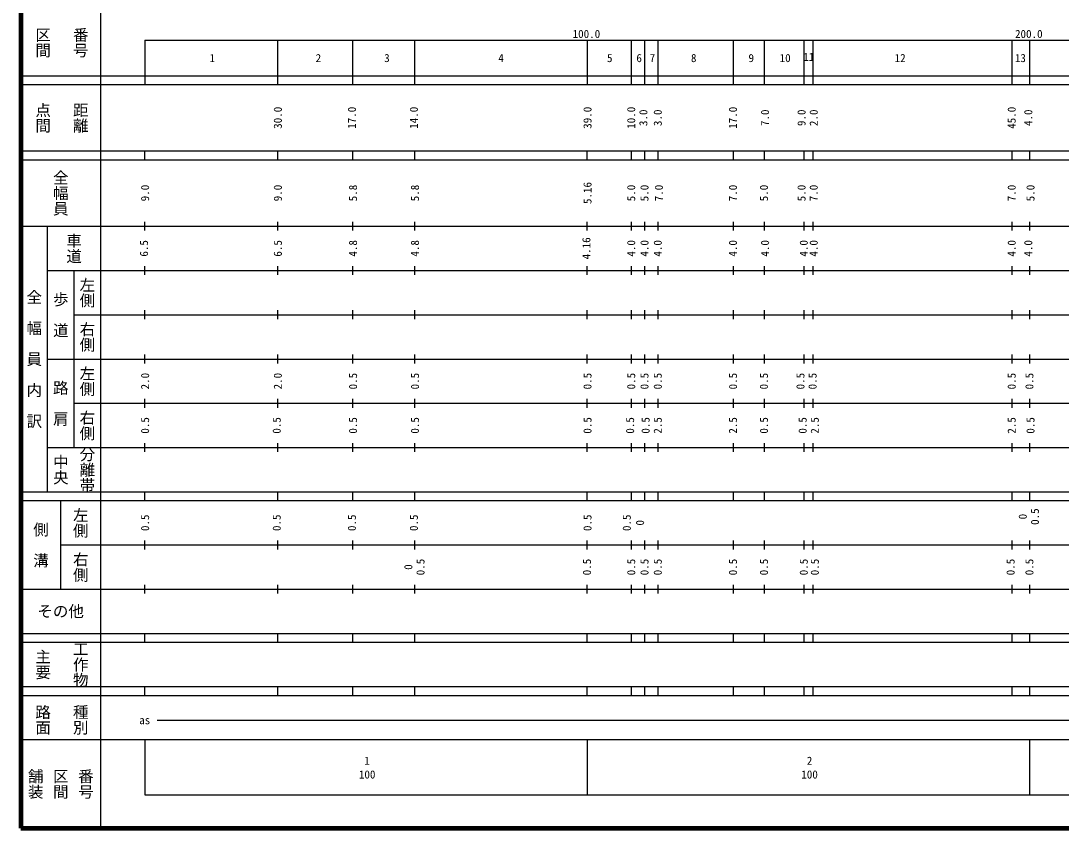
# Model space of a CAD drawing. Units: millimetres on the paper, enlarged 1000 times. Extents: x 40000 to 680000, y 20000 to 380000.
# Drawn here: x 40000 to 275164, y 20000 to 202409 of the extents above; entities that cross this region are included whole.
import ezdxf
from ezdxf.enums import TextEntityAlignment as Align

# ---------------------------------------------------------------- set-up
doc = ezdxf.new("R2010")
doc.units = ezdxf.units.MM
doc.header["$LTSCALE"] = 1000
doc.layers.add('M-TTL', color=2, linetype='Continuous', lineweight=140)
doc.layers.add('M-TTL-BAND', color=7, linetype='Continuous', lineweight=25)
doc.styles.add('@ＭＳ ゴシック', font='')
doc.styles.add('ＭＳ ゴシック', font='')
doc.styles.get('@ＭＳ ゴシック').set_extended_font_data('@MS Gothic')
doc.styles.get('ＭＳ ゴシック').set_extended_font_data('MS Gothic')

msp = doc.modelspace()

# ---------------------------------------------------------------- linework, layer by layer
at = {"layer": 'M-TTL'}
for p, q in [((40000, 380000), (40000, 20000)), ((40000, 20000), (680000, 20000))]:
    msp.add_line(p, q, dxfattribs=at)
at = {"layer": 'M-TTL-BAND'}
for p, q in [((58000, 370000), (58000, 20000)), ((68000, 198000), (579000, 198000)), ((68000, 198000), (68000, 188000)), ((98000, 198000), (98000, 188000)), ((115000, 198000), (115000, 188000)), ((129000, 198000), (129000, 188000)), ((168000, 198000), (168000, 188000)), ((178000, 198000), (178000, 188000)), ((181000, 198000), (181000, 188000)), ((184000, 198000), (184000, 188000)), ((201000, 198000), (201000, 188000)), ((208000, 198000), (208000, 188000)), ((217000, 198000), (217000, 188000)), ((219000, 198000), (219000, 188000)), ((264000, 198000), (264000, 188000)), ((268000, 198000), (268000, 188000)), ((40000, 190000), (579000, 190000)), ((40000, 188000), (579000, 188000)), ((40000, 173000), (579000, 173000)), ((68000, 171000), (68000, 173000)), ((98000, 173000), (98000, 171000)), ((115000, 173000), (115000, 171000)), ((129000, 173000), (129000, 171000)), ((168000, 171000), (168000, 173000)), ((178000, 173000), (178000, 171000)), ((181000, 173000), (181000, 171000)), ((184000, 173000), (184000, 171000)), ((201000, 173000), (201000, 171000)), ((208000, 173000), (208000, 171000)), ((217000, 173000), (217000, 171000)), ((219000, 173000), (219000, 171000)), ((264000, 173000), (264000, 171000)), ((268000, 173000), (268000, 171000)), ((40000, 171000), (579000, 171000)), ((40000, 156000), (579000, 156000)), ((46000, 96000), (46000, 156000)), ((68000, 155000), (68000, 157000)), ((98000, 157000), (98000, 155000)), ((115000, 157000), (115000, 155000)), ((129000, 157000), (129000, 155000)), ((168000, 155000), (168000, 157000)), ((178000, 157000), (178000, 155000)), ((181000, 157000), (181000, 155000)), ((184000, 157000), (184000, 155000)), ((201000, 157000), (201000, 155000)), ((208000, 157000), (208000, 155000)), ((217000, 157000), (217000, 155000)), ((219000, 157000), (219000, 155000)), ((264000, 157000), (264000, 155000)), ((268000, 157000), (268000, 155000)), ((46000, 146000), (579000, 146000)), ((52000, 146000), (52000, 106000)), ((68000, 145000), (68000, 147000)), ((98000, 147000), (98000, 145000)), ((115000, 147000), (115000, 145000)), ((129000, 147000), (129000, 145000)), ((168000, 145000), (168000, 147000)), ((178000, 147000), (178000, 145000)), ((181000, 147000), (181000, 145000)), ((184000, 147000), (184000, 145000)), ((201000, 147000), (201000, 145000)), ((208000, 147000), (208000, 145000)), ((217000, 147000), (217000, 145000)), ((219000, 147000), (219000, 145000)), ((264000, 147000), (264000, 145000)), ((268000, 147000), (268000, 145000)), ((68000, 135000), (68000, 137000)), ((98000, 137000), (98000, 135000)), ((115000, 137000), (115000, 135000)), ((129000, 137000), (129000, 135000)), ((168000, 135000), (168000, 137000)), ((178000, 137000), (178000, 135000)), ((181000, 137000), (181000, 135000)), ((184000, 137000), (184000, 135000)), ((201000, 137000), (201000, 135000)), ((208000, 137000), (208000, 135000)), ((217000, 137000), (217000, 135000)), ((219000, 137000), (219000, 135000)), ((264000, 137000), (264000, 135000)), ((268000, 137000), (268000, 135000)), ((52000, 136000), (579000, 136000)), ((68000, 125000), (68000, 127000)), ((98000, 127000), (98000, 125000)), ((115000, 127000), (115000, 125000)), ((129000, 127000), (129000, 125000)), ((168000, 125000), (168000, 127000)), ((178000, 127000), (178000, 125000)), ((181000, 127000), (181000, 125000)), ((184000, 127000), (184000, 125000)), ((201000, 127000), (201000, 125000)), ((208000, 127000), (208000, 125000)), ((217000, 127000), (217000, 125000)), ((219000, 127000), (219000, 125000)), ((264000, 127000), (264000, 125000)), ((268000, 127000), (268000, 125000)), ((46000, 126000), (579000, 126000)), ((52000, 116000), (579000, 116000)), ((68000, 115000), (68000, 117000)), ((98000, 117000), (98000, 115000)), ((115000, 117000), (115000, 115000)), ((129000, 117000), (129000, 115000)), ((168000, 115000), (168000, 117000)), ((178000, 117000), (178000, 115000)), ((181000, 117000), (181000, 115000)), ((184000, 117000), (184000, 115000)), ((201000, 117000), (201000, 115000)), ((208000, 117000), (208000, 115000)), ((217000, 117000), (217000, 115000)), ((219000, 117000), (219000, 115000)), ((264000, 117000), (264000, 115000)), ((268000, 117000), (268000, 115000)), ((46000, 106000), (579000, 106000)), ((68000, 105000), (68000, 107000)), ((98000, 107000), (98000, 105000)), ((115000, 107000), (115000, 105000)), ((129000, 107000), (129000, 105000)), ((168000, 105000), (168000, 107000)), ((178000, 107000), (178000, 105000)), ((181000, 107000), (181000, 105000)), ((184000, 107000), (184000, 105000)), ((201000, 107000), (201000, 105000)), ((208000, 107000), (208000, 105000)), ((217000, 107000), (217000, 105000)), ((219000, 107000), (219000, 105000)), ((264000, 107000), (264000, 105000)), ((268000, 107000), (268000, 105000)), ((40000, 96000), (579000, 96000)), ((68000, 94000), (68000, 96000)), ((98000, 96000), (98000, 94000)), ((115000, 96000), (115000, 94000)), ((129000, 96000), (129000, 94000)), ((168000, 94000), (168000, 96000)), ((178000, 96000), (178000, 94000)), ((181000, 96000), (181000, 94000)), ((184000, 96000), (184000, 94000)), ((201000, 96000), (201000, 94000)), ((208000, 96000), (208000, 94000)), ((217000, 96000), (217000, 94000)), ((219000, 96000), (219000, 94000)), ((264000, 96000), (264000, 94000)), ((268000, 96000), (268000, 94000)), ((40000, 94000), (579000, 94000)), ((49000, 94000), (49000, 74000)), ((68000, 83000), (68000, 85000)), ((98000, 85000), (98000, 83000)), ((115000, 85000), (115000, 83000)), ((129000, 85000), (129000, 83000)), ((168000, 83000), (168000, 85000)), ((178000, 85000), (178000, 83000)), ((181000, 85000), (181000, 83000)), ((184000, 85000), (184000, 83000)), ((201000, 85000), (201000, 83000)), ((208000, 85000), (208000, 83000)), ((217000, 85000), (217000, 83000)), ((219000, 85000), (219000, 83000)), ((264000, 85000), (264000, 83000)), ((268000, 85000), (268000, 83000)), ((49000, 84000), (579000, 84000)), ((40000, 74000), (579000, 74000)), ((68000, 73000), (68000, 75000)), ((98000, 75000), (98000, 73000)), ((115000, 75000), (115000, 73000)), ((129000, 75000), (129000, 73000)), ((168000, 73000), (168000, 75000)), ((178000, 75000), (178000, 73000)), ((181000, 75000), (181000, 73000)), ((184000, 75000), (184000, 73000)), ((201000, 75000), (201000, 73000)), ((208000, 75000), (208000, 73000)), ((217000, 75000), (217000, 73000)), ((219000, 75000), (219000, 73000)), ((264000, 75000), (264000, 73000)), ((268000, 75000), (268000, 73000)), ((40000, 64000), (579000, 64000)), ((68000, 62000), (68000, 64000)), ((98000, 64000), (98000, 62000)), ((115000, 64000), (115000, 62000)), ((129000, 64000), (129000, 62000)), ((168000, 62000), (168000, 64000)), ((178000, 64000), (178000, 62000)), ((181000, 64000), (181000, 62000)), ((184000, 64000), (184000, 62000)), ((201000, 64000), (201000, 62000)), ((208000, 64000), (208000, 62000)), ((217000, 64000), (217000, 62000)), ((219000, 64000), (219000, 62000)), ((264000, 64000), (264000, 62000)), ((268000, 64000), (268000, 62000)), ((40000, 62000), (579000, 62000)), ((40000, 52000), (579000, 52000)), ((68000, 50000), (68000, 52000)), ((98000, 52000), (98000, 50000)), ((115000, 52000), (115000, 50000)), ((129000, 52000), (129000, 50000)), ((168000, 50000), (168000, 52000)), ((178000, 52000), (178000, 50000)), ((181000, 52000), (181000, 50000)), ((184000, 52000), (184000, 50000)), ((201000, 52000), (201000, 50000)), ((208000, 52000), (208000, 50000)), ((217000, 52000), (217000, 50000)), ((219000, 52000), (219000, 50000)), ((264000, 52000), (264000, 50000)), ((268000, 52000), (268000, 50000)), ((40000, 50000), (579000, 50000)), ((70805, 44406), (565903, 44406)), ((40000, 40000), (579000, 40000)), ((68000, 40000), (68000, 27500)), ((168000, 40000), (168000, 27500)), ((268000, 40000), (268000, 27500)), ((68000, 27500), (579000, 27500))]:
    msp.add_line(p, q, dxfattribs=at)

# ---------------------------------------------------------------- texts
for s, height, rotation, style, p in [('区間', 2566, 270, '@ＭＳ ゴシック', (45000, 197500)), ('番号', 2566, 270, '@ＭＳ ゴシック', (53500, 197500)), ('点間', 2566, 270, '@ＭＳ ゴシック', (45000, 180500)), ('距離', 2566, 270, '@ＭＳ ゴシック', (53500, 180500)), ('30.0', 1833, 90, 'ＭＳ ゴシック', (98083, 180500)), ('17.0', 1833, 90, 'ＭＳ ゴシック', (114833, 180500)), ('14.0', 1833, 90, 'ＭＳ ゴシック', (128834, 180500)), ('39.0', 1833, 90, 'ＭＳ ゴシック', (168083, 180500)), ('10.0', 1833, 90, 'ＭＳ ゴシック', (177961, 180500)), ('3.0', 1833, 90, 'ＭＳ ゴシック', (180711, 180500)), ('3.0', 1833, 90, 'ＭＳ ゴシック', (183961, 180500)), ('17.0', 1833, 90, 'ＭＳ ゴシック', (200961, 180500)), ('7.0', 1833, 90, 'ＭＳ ゴシック', (208212, 180500)), ('9.0', 1833, 90, 'ＭＳ ゴシック', (216462, 180500)), ('2.0', 1833, 90, 'ＭＳ ゴシック', (219212, 180500)), ('45.0', 1833, 90, 'ＭＳ ゴシック', (263964, 180500)), ('4.0', 1833, 90, 'ＭＳ ゴシック', (267714, 180500)), ('全幅員', 2566, 270, '@ＭＳ ゴシック', (49000, 163500)), ('9.0', 1833, 90, 'ＭＳ ゴシック', (68082, 163500)), ('9.0', 1833, 90, 'ＭＳ ゴシック', (98083, 163500)), ('5.8', 1833, 90, 'ＭＳ ゴシック', (115083, 163500)), ('5.8', 1833, 90, 'ＭＳ ゴシック', (129084, 163500)), ('5.16', 1833, 90, 'ＭＳ ゴシック', (168082, 163500)), ('5.0', 1833, 90, 'ＭＳ ゴシック', (177961, 163500)), ('5.0', 1833, 90, 'ＭＳ ゴシック', (180961, 163500)), ('7.0', 1833, 90, 'ＭＳ ゴシック', (184211, 163500)), ('7.0', 1833, 90, 'ＭＳ ゴシック', (200961, 163500)), ('5.0', 1833, 90, 'ＭＳ ゴシック', (207962, 163500)), ('5.0', 1833, 90, 'ＭＳ ゴシック', (216462, 163500)), ('7.0', 1833, 90, 'ＭＳ ゴシック', (219212, 163500)), ('7.0', 1833, 90, 'ＭＳ ゴシック', (263964, 163500)), ('5.0', 1833, 90, 'ＭＳ ゴシック', (268214, 163500)), ('車道', 2566, 270, '@ＭＳ ゴシック', (52000, 151000)), ('4.16', 1833, 90, 'ＭＳ ゴシック', (167832, 151000)), ('6.5', 1833, 90, 'ＭＳ ゴシック', (67832, 151000)), ('6.5', 1833, 90, 'ＭＳ ゴシック', (98083, 151000)), ('4.8', 1833, 90, 'ＭＳ ゴシック', (115083, 151000)), ('4.8', 1833, 90, 'ＭＳ ゴシック', (129084, 151000)), ('4.0', 1833, 90, 'ＭＳ ゴシック', (177961, 151000)), ('4.0', 1833, 90, 'ＭＳ ゴシック', (180961, 151000)), ('4.0', 1833, 90, 'ＭＳ ゴシック', (183961, 151000)), ('4.0', 1833, 90, 'ＭＳ ゴシック', (200961, 151000)), ('4.0', 1833, 90, 'ＭＳ ゴシック', (208212, 151000)), ('4.0', 1833, 90, 'ＭＳ ゴシック', (216962, 151000)), ('4.0', 1833, 90, 'ＭＳ ゴシック', (219212, 151000)), ('4.0', 1833, 90, 'ＭＳ ゴシック', (263964, 151000)), ('4.0', 1833, 90, 'ＭＳ ゴシック', (267714, 151000)), ('左側', 2566, 270, '@ＭＳ ゴシック', (55000, 141000)), ('全\u3000幅\u3000員\u3000内\u3000訳', 2566, 270, '@ＭＳ ゴシック', (43000, 126000)), ('歩\u3000道', 2566, 270, '@ＭＳ ゴシック', (49000, 136000)), ('右側', 2566, 270, '@ＭＳ ゴシック', (55000, 131000)), ('左側', 2566, 270, '@ＭＳ ゴシック', (55000, 121000)), ('2.0', 1833, 90, 'ＭＳ ゴシック', (68082, 121000)), ('2.0', 1833, 90, 'ＭＳ ゴシック', (98083, 121000)), ('0.5', 1833, 90, 'ＭＳ ゴシック', (115083, 121000)), ('0.5', 1833, 90, 'ＭＳ ゴシック', (129084, 121000)), ('0.5', 1833, 90, 'ＭＳ ゴシック', (168082, 121000)), ('0.5', 1833, 90, 'ＭＳ ゴシック', (177961, 121000)), ('0.5', 1833, 90, 'ＭＳ ゴシック', (180961, 121000)), ('0.5', 1833, 90, 'ＭＳ ゴシック', (183961, 121000)), ('0.5', 1833, 90, 'ＭＳ ゴシック', (200961, 121000)), ('0.5', 1833, 90, 'ＭＳ ゴシック', (207962, 121000)), ('0.5', 1833, 90, 'ＭＳ ゴシック', (216212, 121000)), ('0.5', 1833, 90, 'ＭＳ ゴシック', (218962, 121000)), ('0.5', 1833, 90, 'ＭＳ ゴシック', (263964, 121000)), ('0.5', 1833, 90, 'ＭＳ ゴシック', (267964, 121000)), ('路\u3000肩', 2566, 270, '@ＭＳ ゴシック', (49000, 116000)), ('右側', 2566, 270, '@ＭＳ ゴシック', (55000, 111000)), ('0.5', 1833, 90, 'ＭＳ ゴシック', (68082, 111000)), ('0.5', 1833, 90, 'ＭＳ ゴシック', (97833, 111000)), ('0.5', 1833, 90, 'ＭＳ ゴシック', (115083, 111000)), ('0.5', 1833, 90, 'ＭＳ ゴシック', (129084, 111000)), ('0.5', 1833, 90, 'ＭＳ ゴシック', (168082, 111000)), ('0.5', 1833, 90, 'ＭＳ ゴシック', (177711, 111000)), ('0.5', 1833, 90, 'ＭＳ ゴシック', (181211, 111000)), ('2.5', 1833, 90, 'ＭＳ ゴシック', (183961, 111000)), ('2.5', 1833, 90, 'ＭＳ ゴシック', (200961, 111000)), ('0.5', 1833, 90, 'ＭＳ ゴシック', (207962, 111000)), ('0.5', 1833, 90, 'ＭＳ ゴシック', (216712, 111000)), ('2.5', 1833, 90, 'ＭＳ ゴシック', (219462, 111000)), ('2.5', 1833, 90, 'ＭＳ ゴシック', (263964, 111000)), ('0.5', 1833, 90, 'ＭＳ ゴシック', (268214, 111000)), ('分離帯', 2566, 270, '@ＭＳ ゴシック', (55000, 101000)), ('中央', 2566, 270, '@ＭＳ ゴシック', (49000, 101000)), ('左側', 2566, 270, '@ＭＳ ゴシック', (53500, 89000)), ('0.5', 1833, 90, 'ＭＳ ゴシック', (269214, 90394)), ('0.5', 1833, 90, 'ＭＳ ゴシック', (68082, 89000)), ('0.5', 1833, 90, 'ＭＳ ゴシック', (97833, 89000)), ('0.5', 1833, 90, 'ＭＳ ゴシック', (114833, 89000)), ('0.5', 1833, 90, 'ＭＳ ゴシック', (128834, 89000)), ('0.5', 1833, 90, 'ＭＳ ゴシック', (168082, 89000)), ('0.5', 1833, 90, 'ＭＳ ゴシック', (176960, 89000)), ('0', 1833, 90, 'ＭＳ ゴシック', (179961, 89000)), ('0', 1833, 90, 'ＭＳ ゴシック', (266464, 90394)), ('側\u3000溝', 2566, 270, '@ＭＳ ゴシック', (44500, 84000)), ('右側', 2566, 270, '@ＭＳ ゴシック', (53500, 79000)), ('0.5', 1833, 90, 'ＭＳ ゴシック', (130334, 79000)), ('0.5', 1833, 90, 'ＭＳ ゴシック', (167961, 79000)), ('0.5', 1833, 90, 'ＭＳ ゴシック', (177961, 79000)), ('0.5', 1833, 90, 'ＭＳ ゴシック', (180961, 79000)), ('0.5', 1833, 90, 'ＭＳ ゴシック', (183961, 79000)), ('0.5', 1833, 90, 'ＭＳ ゴシック', (200961, 79000)), ('0.5', 1833, 90, 'ＭＳ ゴシック', (207962, 79000)), ('0.5', 1833, 90, 'ＭＳ ゴシック', (216962, 79000)), ('0.5', 1833, 90, 'ＭＳ ゴシック', (219462, 79000)), ('0.5', 1833, 90, 'ＭＳ ゴシック', (263714, 79000)), ('0.5', 1833, 90, 'ＭＳ ゴシック', (267964, 79000)), ('0', 1833, 90, 'ＭＳ ゴシック', (127584, 79000)), ('工作物', 2566, 270, '@ＭＳ ゴシック', (53500, 57000)), ('主要', 2566, 270, '@ＭＳ ゴシック', (45000, 57000)), ('路面', 2566, 270, '@ＭＳ ゴシック', (45000, 44500)), ('種別', 2566, 270, '@ＭＳ ゴシック', (53500, 44500)), ('舗装', 2566, 270, '@ＭＳ ゴシック', (43333, 30000)), ('区間', 2566, 270, '@ＭＳ ゴシック', (49000, 30000)), ('番号', 2566, 270, '@ＭＳ ゴシック', (54667, 30000))]:
    msp.add_text(s, height=height, rotation=rotation, dxfattribs=dict(at, style=style)).set_placement(p, align=Align.MIDDLE_CENTER)
at = {"layer": 'M-TTL-BAND', "style": 'ＭＳ ゴシック'}
for s, height, p in [('100.0', 1833, (167844, 199445)), ('200.0', 1833, (267844, 199445)), ('1', 1833, (83264, 194000)), ('2', 1833, (107265, 194000)), ('3', 1833, (122765, 194000)), ('4', 1833, (148555, 194000)), ('5', 1833, (173125, 194000)), ('6', 1833, (179767, 194000)), ('7', 1833, (182767, 194000)), ('8', 1833, (192104, 194000)), ('9', 1833, (205102, 194000)), ('10', 1833, (212769, 194000)), ('11', 1833, (218102, 194256)), ('12', 1833, (238769, 194000)), ('13', 1833, (265937, 194000)), ('その他', 2566, (49000, 69000)), ('as', 1833, (68006, 44406)), ('1', 1833, (118288, 35238)), ('2', 1833, (218288, 35238)), ('100', 1833, (118288, 32131)), ('100', 1833, (218288, 32131))]:
    msp.add_text(s, height=height, dxfattribs=at).set_placement(p, align=Align.MIDDLE_CENTER)

doc.saveas('drawing.dxf')
